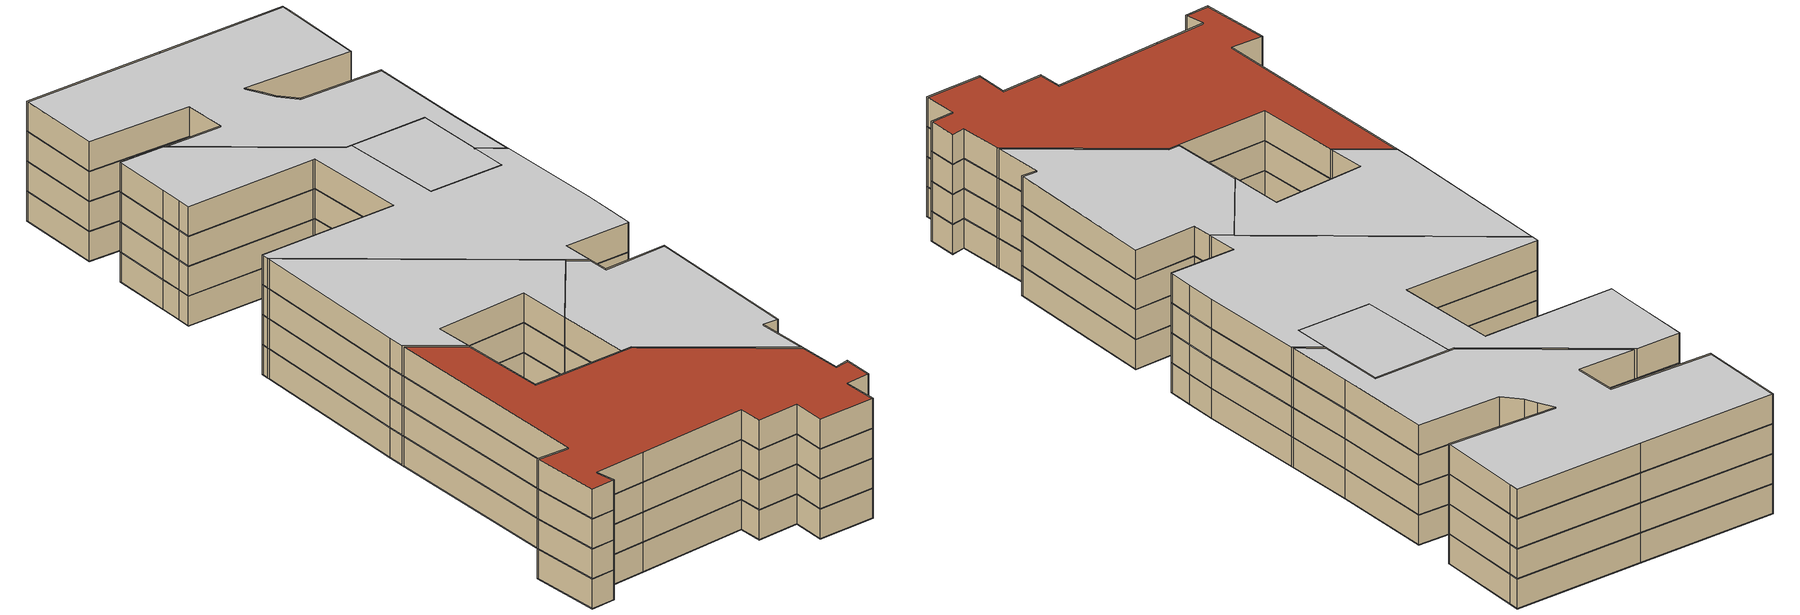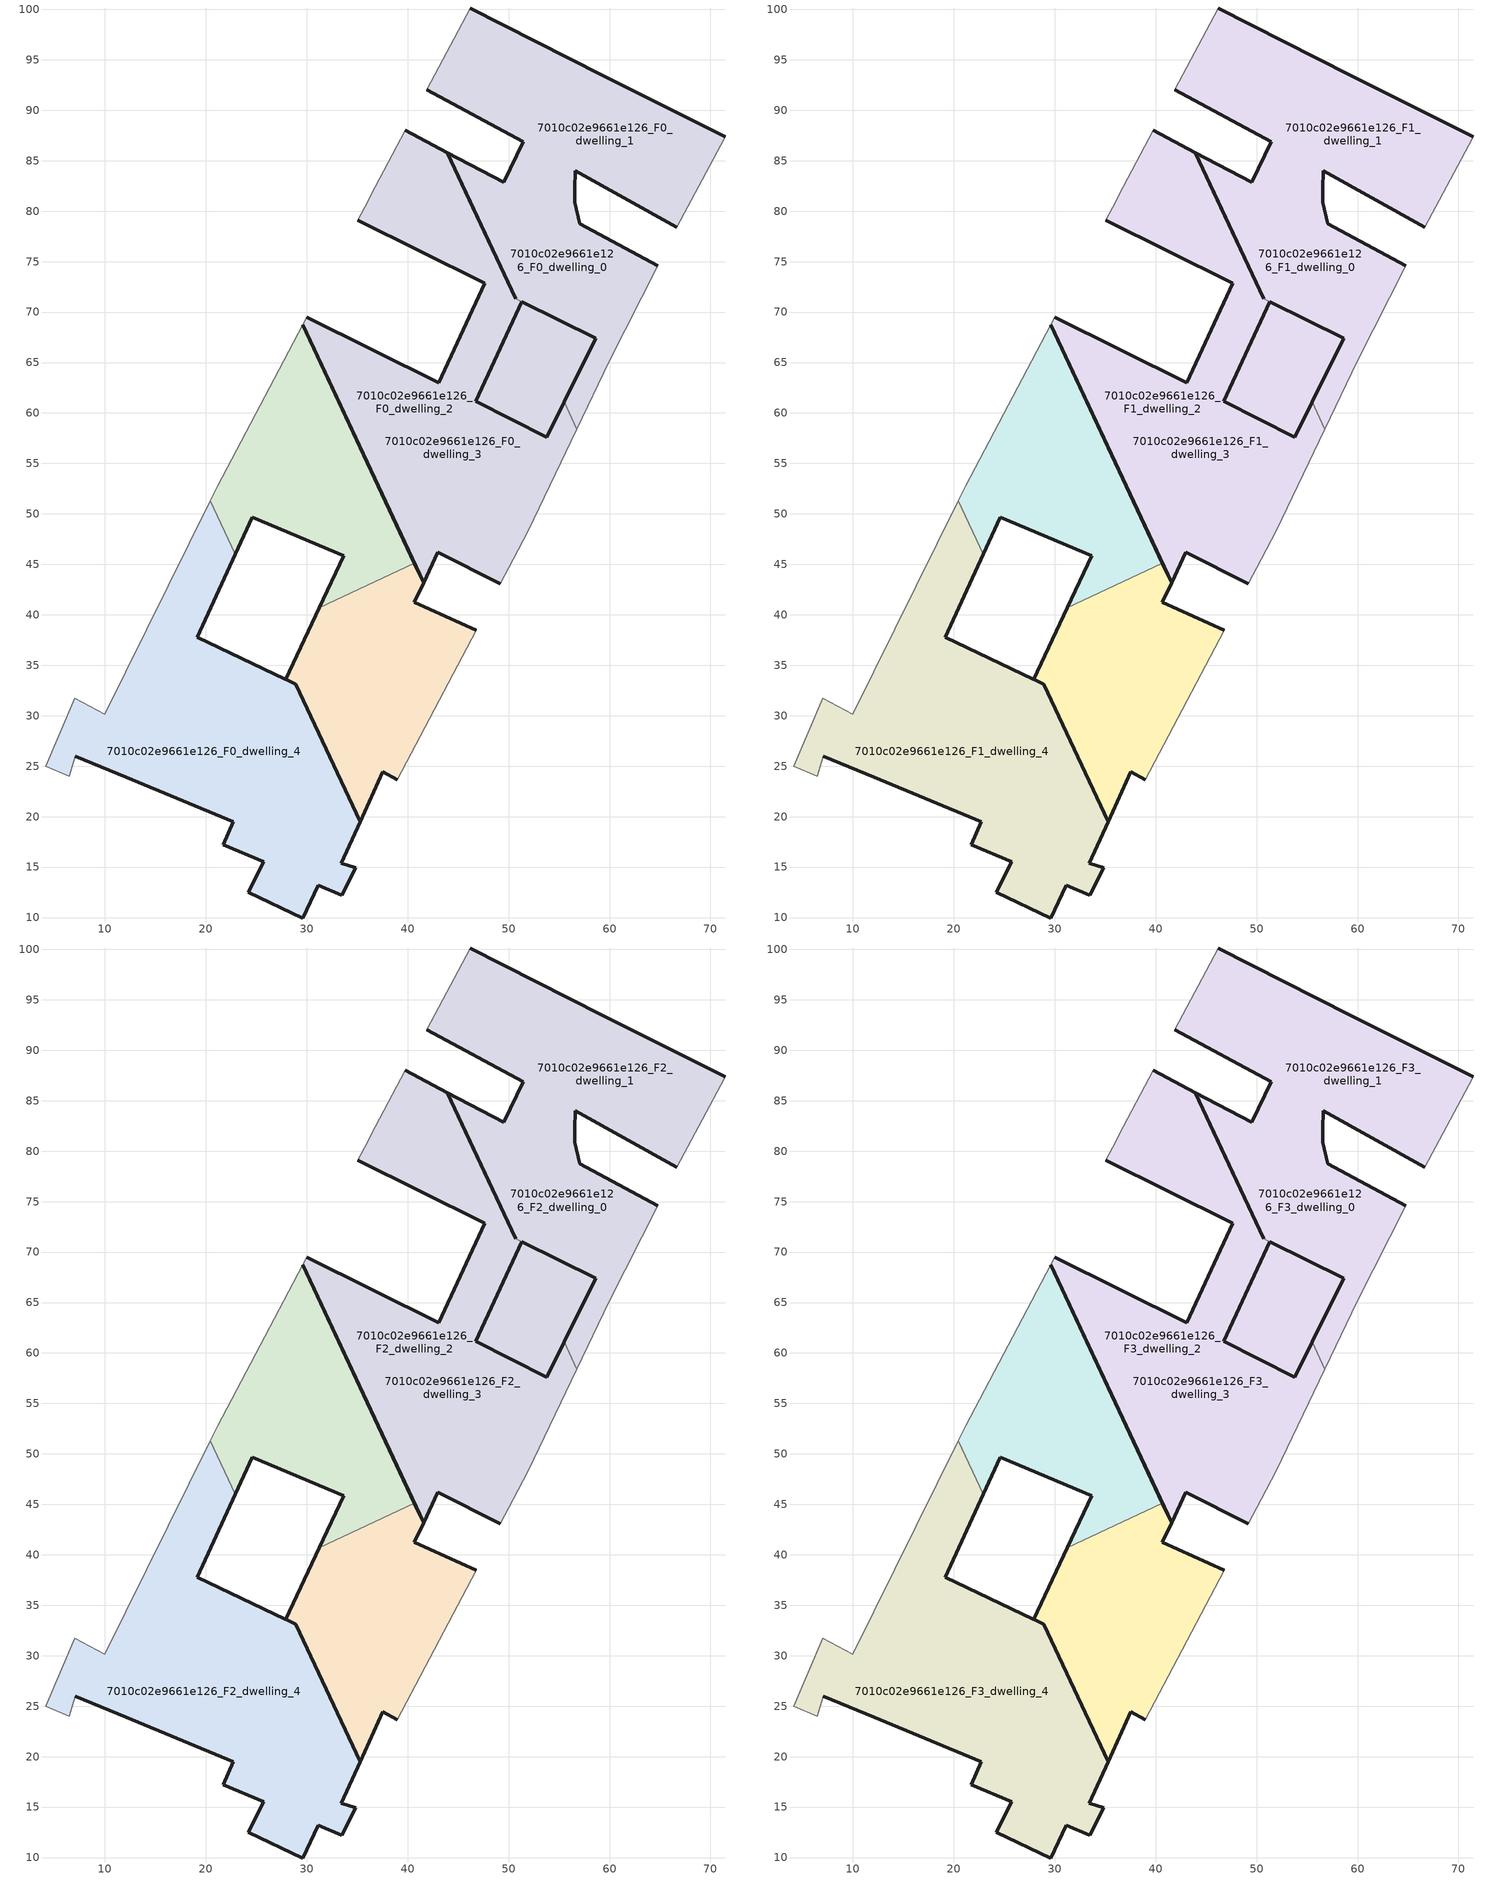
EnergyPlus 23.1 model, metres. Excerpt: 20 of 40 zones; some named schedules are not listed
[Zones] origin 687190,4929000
7010c02e9661e126_F0_dwelling_0
 floor ground (EU_floor_Construction): 50.47,45.51 51.94,48.32 56.77,58.4 55.5,61.11 53.76,57.6 46.74,61.15 51.28,71.04 50.72,71.33 46.47,80.39 43.93,85.81 39.75,87.99 36.8,82.4 35.75,80.4 35.06,79.11 47.44,72.95 47.65,72.85 43.08,62.97 29.97,69.49 29.59,68.76 41.57,43.18 42.96,46.18 49.19,43.08 z0; 50.72,71.33 43.93,85.81 46.47,80.39 z0; 59.98,65.12 64.76,74.59 57.03,78.73 56.53,80.9 56.55,82.2 56.59,83.99 66.68,78.41 71.01,86.51 71.47,87.38 59.29,93.49 46.17,100.13 41.9,92.05 51.45,86.86 49.53,82.88 43.93,85.81 50.72,71.33 51.28,71.04 51.29,71.04 58.61,67.4 55.5,61.11 56.77,58.4 z0; 55.5,61.11 58.61,67.4 51.29,71.04 51.28,71.04 46.74,61.15 53.76,57.6 z0
 wall outside (EU_wall_Construction): 46.18,100.13 59.3,93.49 71.47,87.38 / 66.68,78.41 56.59,83.99 56.56,82.2 56.54,80.9 57.04,78.73 64.76,74.59 / 55.5,61.11 58.61,67.4 51.29,71.04 / 50.72,71.33 46.47,80.39 43.93,85.81 49.54,82.88 51.45,86.86 41.91,92.05 z0:3
 wall adiabatic (EU_wall_Construction): 41.91,92.05 46.18,100.13 / 71.47,87.38 71.01,86.51 66.68,78.41 / 64.76,74.59 59.98,65.12 56.77,58.4 z0:3
 wall to 7010c02e9661e126_F0_dwelling_1 (EU_wall_Construction): 56.77,58.4 55.5,61.11 / 51.28,71.04 50.72,71.33 z0:3
7010c02e9661e126_F0_dwelling_1
 floor ground (EU_floor_Construction): 50.47,45.51 51.94,48.32 56.77,58.4 55.5,61.11 53.76,57.6 46.74,61.15 51.28,71.04 50.72,71.33 46.47,80.39 43.93,85.81 39.75,87.99 36.8,82.4 35.75,80.4 35.06,79.11 47.44,72.95 47.65,72.85 43.08,62.97 29.97,69.49 29.59,68.76 40.67,45.11 41.57,43.18 42.96,46.18 49.19,43.08 z0; 50.72,71.33 43.93,85.81 46.47,80.39 z0; 59.98,65.12 64.76,74.59 57.03,78.73 56.53,80.9 56.55,82.2 56.59,83.99 66.68,78.41 71.01,86.51 71.47,87.38 59.29,93.49 46.17,100.13 41.9,92.05 51.45,86.86 49.53,82.88 43.93,85.81 50.72,71.33 51.28,71.04 51.29,71.04 58.61,67.4 55.5,61.11 56.77,58.4 z0; 55.5,61.11 58.61,67.4 51.29,71.04 51.28,71.04 46.74,61.15 53.76,57.6 z0; 40.67,45.11 29.59,68.76 21.15,52.8 20.41,51.3 22.9,45.99 24.58,49.68 33.65,45.84 31.22,40.68 z0; 38.96,23.66 46.78,38.48 40.67,41.22 41.57,43.18 40.67,45.11 31.22,40.68 27.9,33.61 28.92,33.13 35.31,19.5 37.54,24.42 z0
 wall outside (EU_wall_Construction): 39.76,87.99 43.93,85.81 50.72,71.33 / 51.29,71.04 46.74,61.15 53.77,57.6 55.5,61.11 / 49.19,43.08 42.96,46.18 41.57,43.18 29.59,68.76 / 29.97,69.49 43.08,62.97 47.65,72.85 47.44,72.95 35.06,79.11 z0:3
 wall adiabatic (EU_wall_Construction): 56.77,58.4 51.94,48.32 50.47,45.51 49.19,43.08 / 29.59,68.76 29.97,69.49 / 35.06,79.11 35.76,80.4 36.81,82.4 39.76,87.99 z0:3
7010c02e9661e126_F0_dwelling_2
 floor ground (EU_floor_Construction): 50.47,45.51 51.94,48.32 56.77,58.4 55.5,61.11 53.76,57.6 46.74,61.15 51.28,71.04 50.72,71.33 43.93,85.81 39.75,87.99 36.8,82.4 35.75,80.4 35.06,79.11 47.44,72.95 47.65,72.85 43.08,62.97 29.97,69.49 29.59,68.76 40.67,45.11 41.57,43.18 42.96,46.18 49.19,43.08 z0; 38.96,23.66 46.78,38.48 40.67,41.22 41.57,43.18 40.67,45.11 31.22,40.68 27.9,33.61 28.92,33.13 35.31,19.5 37.54,24.42 z0
 wall outside (EU_wall_Construction): 40.67,45.11 41.57,43.18 40.67,41.22 46.78,38.48 / 38.96,23.66 37.55,24.42 35.31,19.5 28.92,33.13 27.9,33.61 31.22,40.68 z0:3
 wall adiabatic (EU_wall_Construction): 46.78,38.48 38.96,23.66 z0:3
 wall to 7010c02e9661e126_F0_dwelling_3 (EU_wall_Construction): 31.22,40.68 40.67,45.11 z0:3
7010c02e9661e126_F0_dwelling_3
 floor ground (EU_floor_Construction): 50.47,45.51 51.94,48.32 56.77,58.4 55.5,61.11 53.76,57.6 46.74,61.15 51.28,71.04 50.72,71.33 43.93,85.81 39.75,87.99 36.8,82.4 35.75,80.4 35.06,79.11 47.44,72.95 47.65,72.85 43.08,62.97 29.97,69.49 29.59,68.76 40.67,45.11 41.57,43.18 42.96,46.18 49.19,43.08 z0; 40.67,45.11 29.59,68.76 21.15,52.8 20.41,51.3 22.9,45.99 24.58,49.68 33.65,45.84 31.22,40.68 z0
 wall outside (EU_wall_Construction): 29.59,68.76 40.67,45.11 / 31.22,40.68 33.66,45.84 24.58,49.68 22.9,45.99 z0:3
 wall adiabatic (EU_wall_Construction): 20.41,51.3 21.16,52.8 29.59,68.76 z0:3
 wall to 7010c02e9661e126_F0_dwelling_4 (EU_wall_Construction): 22.9,45.99 20.41,51.3 z0:3
7010c02e9661e126_F0_dwelling_4
 floor ground (EU_floor_Construction): 33.46,12.21 34.84,14.96 33.43,15.38 35.31,19.5 28.93,33.12 28.92,33.13 27.9,33.61 27.89,33.62 19.15,37.76 22.9,45.99 20.41,51.3 9.98,30.17 6.99,31.75 4.12,25.01 6.45,24 7.07,26 12.09,23.89 22.72,19.47 21.73,17.24 25.76,15.51 24.18,12.5 29.62,9.96 31.14,13.21 z0
 wall outside (EU_wall_Construction): 22.9,45.99 19.15,37.76 27.89,33.62 27.9,33.61 28.92,33.13 28.93,33.12 35.31,19.5 33.43,15.38 34.84,14.96 33.46,12.21 31.14,13.21 29.62,9.96 24.18,12.5 25.76,15.51 21.73,17.24 22.72,19.47 12.09,23.89 7.07,26 z0:3
 wall adiabatic (EU_wall_Construction): 7.07,26 6.45,24 4.12,25.01 6.99,31.75 9.98,30.17 20.41,51.3 z0:3
7010c02e9661e126_F1_dwelling_0
 floor outside (EU_floor_Construction): 59.98,65.12 64.76,74.59 57.03,78.73 56.53,80.9 56.55,82.2 56.59,83.99 66.68,78.41 71.01,86.51 71.47,87.38 59.29,93.49 46.17,100.13 41.9,92.05 51.45,86.86 49.53,82.88 43.93,85.81 50.72,71.33 51.28,71.04 51.29,71.04 58.61,67.4 55.5,61.11 56.77,58.4 z3; 50.72,71.33 43.93,85.81 46.47,80.39 z3; 55.5,61.11 58.61,67.4 51.29,71.04 51.28,71.04 46.74,61.15 53.76,57.6 z3
 floor to 7010c02e9661e126_F0_dwelling_0 (EU_floor_Construction): 50.47,45.51 51.94,48.32 56.77,58.4 55.5,61.11 53.76,57.6 46.74,61.15 51.28,71.04 50.72,71.33 46.47,80.39 43.93,85.81 39.75,87.99 36.8,82.4 35.75,80.4 35.06,79.11 47.44,72.95 47.65,72.85 43.08,62.97 29.97,69.49 29.59,68.76 41.57,43.18 42.96,46.18 49.19,43.08 z3
 wall outside (EU_wall_Construction): 46.18,100.13 59.3,93.49 71.47,87.38 / 66.68,78.41 56.59,83.99 56.56,82.2 56.54,80.9 57.04,78.73 64.76,74.59 / 55.5,61.11 58.61,67.4 51.29,71.04 / 50.72,71.33 46.47,80.39 43.93,85.81 49.54,82.88 51.45,86.86 41.91,92.05 z3:6
 wall adiabatic (EU_wall_Construction): 41.91,92.05 46.18,100.13 / 71.47,87.38 71.01,86.51 66.68,78.41 / 64.76,74.59 59.98,65.12 56.77,58.4 z3:6
 wall to 7010c02e9661e126_F1_dwelling_1 (EU_wall_Construction): 56.77,58.4 55.5,61.11 / 51.28,71.04 50.72,71.33 z3:6
7010c02e9661e126_F1_dwelling_1
 floor outside (EU_floor_Construction): 40.67,45.11 29.59,68.76 21.15,52.8 20.41,51.3 22.9,45.99 24.58,49.68 33.65,45.84 31.22,40.68 z3; 38.96,23.66 46.78,38.48 40.67,41.22 41.57,43.18 40.67,45.11 31.22,40.68 27.9,33.61 28.92,33.13 35.31,19.5 37.54,24.42 z3
 floor to 7010c02e9661e126_F0_dwelling_1 (EU_floor_Construction): 50.47,45.51 51.94,48.32 56.77,58.4 55.5,61.11 53.76,57.6 46.74,61.15 51.28,71.04 50.72,71.33 46.47,80.39 43.93,85.81 39.75,87.99 36.8,82.4 35.75,80.4 35.06,79.11 47.44,72.95 47.65,72.85 43.08,62.97 29.97,69.49 29.59,68.76 40.67,45.11 41.57,43.18 42.96,46.18 49.19,43.08 z3; 50.72,71.33 43.93,85.81 46.47,80.39 z3; 59.98,65.12 64.76,74.59 57.03,78.73 56.53,80.9 56.55,82.2 56.59,83.99 66.68,78.41 71.01,86.51 71.47,87.38 59.29,93.49 46.17,100.13 41.9,92.05 51.45,86.86 49.53,82.88 43.93,85.81 50.72,71.33 51.28,71.04 51.29,71.04 58.61,67.4 55.5,61.11 56.77,58.4 z3; 55.5,61.11 58.61,67.4 51.29,71.04 51.28,71.04 46.74,61.15 53.76,57.6 z3
 wall outside (EU_wall_Construction): 39.76,87.99 43.93,85.81 50.72,71.33 / 51.29,71.04 46.74,61.15 53.77,57.6 55.5,61.11 / 49.19,43.08 42.96,46.18 41.57,43.18 29.59,68.76 / 29.97,69.49 43.08,62.97 47.65,72.85 47.44,72.95 35.06,79.11 z3:6
 wall adiabatic (EU_wall_Construction): 56.77,58.4 51.94,48.32 50.47,45.51 49.19,43.08 / 29.59,68.76 29.97,69.49 / 35.06,79.11 35.76,80.4 36.81,82.4 39.76,87.99 z3:6
7010c02e9661e126_F1_dwelling_2
 floor outside (EU_floor_Construction): 43.93,85.81 50.72,71.33 51.28,71.04 46.74,61.15 53.76,57.6 55.5,61.11 56.77,58.4 51.94,48.32 50.47,45.51 49.19,43.08 42.96,46.18 41.57,43.18 40.67,45.11 29.59,68.76 29.97,69.49 43.08,62.97 47.65,72.85 47.44,72.95 35.06,79.11 35.75,80.4 36.8,82.4 39.75,87.99 z3
 floor to 7010c02e9661e126_F0_dwelling_2 (EU_floor_Construction): 41.57,43.18 40.67,41.22 46.78,38.48 38.96,23.66 37.54,24.42 35.31,19.5 28.92,33.13 27.9,33.61 31.22,40.68 40.67,45.11 z3
 wall outside (EU_wall_Construction): 40.67,45.11 41.57,43.18 40.67,41.22 46.78,38.48 / 38.96,23.66 37.55,24.42 35.31,19.5 28.92,33.13 27.9,33.61 31.22,40.68 z3:6
 wall adiabatic (EU_wall_Construction): 46.78,38.48 38.96,23.66 z3:6
 wall to 7010c02e9661e126_F1_dwelling_3 (EU_wall_Construction): 31.22,40.68 40.67,45.11 z3:6
7010c02e9661e126_F1_dwelling_3
 floor to 7010c02e9661e126_F0_dwelling_3 (EU_floor_Construction): 50.47,45.51 51.94,48.32 56.77,58.4 55.5,61.11 53.76,57.6 46.74,61.15 51.28,71.04 50.72,71.33 43.93,85.81 39.75,87.99 36.8,82.4 35.75,80.4 35.06,79.11 47.44,72.95 47.65,72.85 43.08,62.97 29.97,69.49 29.59,68.76 40.67,45.11 41.57,43.18 42.96,46.18 49.19,43.08 z3; 40.67,45.11 29.59,68.76 21.15,52.8 20.41,51.3 22.9,45.99 24.58,49.68 33.65,45.84 31.22,40.68 z3
 wall outside (EU_wall_Construction): 29.59,68.76 40.67,45.11 / 31.22,40.68 33.66,45.84 24.58,49.68 22.9,45.99 z3:6
 wall adiabatic (EU_wall_Construction): 20.41,51.3 21.16,52.8 29.59,68.76 z3:6
 wall to 7010c02e9661e126_F1_dwelling_4 (EU_wall_Construction): 22.9,45.99 20.41,51.3 z3:6
7010c02e9661e126_F1_dwelling_4
 floor to 7010c02e9661e126_F0_dwelling_4 (EU_floor_Construction): 33.46,12.21 34.84,14.96 33.42,15.38 35.31,19.5 28.92,33.12 28.92,33.13 27.9,33.61 27.89,33.62 19.15,37.76 22.9,45.99 20.41,51.3 9.98,30.17 6.99,31.75 4.12,25.01 6.45,24 7.07,26 12.09,23.89 22.72,19.47 21.73,17.24 25.75,15.51 24.17,12.5 29.62,9.96 31.13,13.21 z3
 wall outside (EU_wall_Construction): 22.9,45.99 19.15,37.76 27.89,33.62 27.9,33.61 28.92,33.13 28.93,33.12 35.31,19.5 33.43,15.38 34.84,14.96 33.46,12.21 31.14,13.21 29.62,9.96 24.18,12.5 25.76,15.51 21.73,17.24 22.72,19.47 12.09,23.89 7.07,26 z3:6
 wall adiabatic (EU_wall_Construction): 7.07,26 6.45,24 4.12,25.01 6.99,31.75 9.98,30.17 20.41,51.3 z3:6
7010c02e9661e126_F2_dwelling_0
 floor outside (EU_floor_Construction): 59.98,65.12 64.76,74.59 57.03,78.73 56.53,80.9 56.55,82.2 56.59,83.99 66.68,78.41 71.01,86.51 71.47,87.38 59.29,93.49 46.17,100.13 41.9,92.05 51.45,86.86 49.53,82.88 43.93,85.81 50.72,71.33 51.28,71.04 51.29,71.04 58.61,67.4 55.5,61.11 56.77,58.4 z6; 50.72,71.33 43.93,85.81 46.47,80.39 z6; 55.5,61.11 58.61,67.4 51.29,71.04 51.28,71.04 46.74,61.15 53.76,57.6 z6
 floor to 7010c02e9661e126_F1_dwelling_0 (EU_floor_Construction): 50.47,45.51 51.94,48.32 56.77,58.4 55.5,61.11 53.76,57.6 46.74,61.15 51.28,71.04 50.72,71.33 46.47,80.39 43.93,85.81 39.75,87.99 36.8,82.4 35.75,80.4 35.06,79.11 47.44,72.95 47.65,72.85 43.08,62.97 29.97,69.49 29.59,68.76 41.57,43.18 42.96,46.18 49.19,43.08 z6
 wall outside (EU_wall_Construction): 46.18,100.13 59.3,93.49 71.47,87.38 / 66.68,78.41 56.59,83.99 56.56,82.2 56.54,80.9 57.04,78.73 64.76,74.59 / 55.5,61.11 58.61,67.4 51.29,71.04 / 50.72,71.33 46.47,80.39 43.93,85.81 49.54,82.88 51.45,86.86 41.91,92.05 z6:9
 wall adiabatic (EU_wall_Construction): 41.91,92.05 46.18,100.13 / 71.47,87.38 71.01,86.51 66.68,78.41 / 64.76,74.59 59.98,65.12 56.77,58.4 z6:9
 wall to 7010c02e9661e126_F2_dwelling_1 (EU_wall_Construction): 56.77,58.4 55.5,61.11 / 51.28,71.04 50.72,71.33 z6:9
7010c02e9661e126_F2_dwelling_1
 floor outside (EU_floor_Construction): 40.67,45.11 29.59,68.76 21.15,52.8 20.41,51.3 22.9,45.99 24.58,49.68 33.65,45.84 31.22,40.68 z6; 38.96,23.66 46.78,38.48 40.67,41.22 41.57,43.18 40.67,45.11 31.22,40.68 27.9,33.61 28.92,33.13 35.31,19.5 37.54,24.42 z6
 floor to 7010c02e9661e126_F1_dwelling_1 (EU_floor_Construction): 50.47,45.51 51.94,48.32 56.77,58.4 55.5,61.11 53.76,57.6 46.74,61.15 51.28,71.04 50.72,71.33 46.47,80.39 43.93,85.81 39.75,87.99 36.8,82.4 35.75,80.4 35.06,79.11 47.44,72.95 47.65,72.85 43.08,62.97 29.97,69.49 29.59,68.76 40.67,45.11 41.57,43.18 42.96,46.18 49.19,43.08 z6; 50.72,71.33 43.93,85.81 46.47,80.39 z6; 59.98,65.12 64.76,74.59 57.03,78.73 56.53,80.9 56.55,82.2 56.59,83.99 66.68,78.41 71.01,86.51 71.47,87.38 59.29,93.49 46.17,100.13 41.9,92.05 51.45,86.86 49.53,82.88 43.93,85.81 50.72,71.33 51.28,71.04 51.29,71.04 58.61,67.4 55.5,61.11 56.77,58.4 z6; 55.5,61.11 58.61,67.4 51.29,71.04 51.28,71.04 46.74,61.15 53.76,57.6 z6
 wall outside (EU_wall_Construction): 39.76,87.99 43.93,85.81 50.72,71.33 / 51.29,71.04 46.74,61.15 53.77,57.6 55.5,61.11 / 49.19,43.08 42.96,46.18 41.57,43.18 29.59,68.76 / 29.97,69.49 43.08,62.97 47.65,72.85 47.44,72.95 35.06,79.11 z6:9
 wall adiabatic (EU_wall_Construction): 56.77,58.4 51.94,48.32 50.47,45.51 49.19,43.08 / 29.59,68.76 29.97,69.49 / 35.06,79.11 35.76,80.4 36.81,82.4 39.76,87.99 z6:9
7010c02e9661e126_F2_dwelling_2
 floor outside (EU_floor_Construction): 43.93,85.81 50.72,71.33 51.28,71.04 46.74,61.15 53.76,57.6 55.5,61.11 56.77,58.4 51.94,48.32 50.47,45.51 49.19,43.08 42.96,46.18 41.57,43.18 40.67,45.11 29.59,68.76 29.97,69.49 43.08,62.97 47.65,72.85 47.44,72.95 35.06,79.11 35.75,80.4 36.8,82.4 39.75,87.99 z6
 floor to 7010c02e9661e126_F1_dwelling_2 (EU_floor_Construction): 41.57,43.18 40.67,41.22 46.78,38.48 38.96,23.66 37.54,24.42 35.31,19.5 28.92,33.13 27.9,33.61 31.22,40.68 40.67,45.11 z6
 wall outside (EU_wall_Construction): 40.67,45.11 41.57,43.18 40.67,41.22 46.78,38.48 / 38.96,23.66 37.55,24.42 35.31,19.5 28.92,33.13 27.9,33.61 31.22,40.68 z6:9
 wall adiabatic (EU_wall_Construction): 46.78,38.48 38.96,23.66 z6:9
 wall to 7010c02e9661e126_F2_dwelling_3 (EU_wall_Construction): 31.22,40.68 40.67,45.11 z6:9
7010c02e9661e126_F2_dwelling_3
 floor to 7010c02e9661e126_F1_dwelling_3 (EU_floor_Construction): 50.47,45.51 51.94,48.32 56.77,58.4 55.5,61.11 53.76,57.6 46.74,61.15 51.28,71.04 50.72,71.33 43.93,85.81 39.75,87.99 36.8,82.4 35.75,80.4 35.06,79.11 47.44,72.95 47.65,72.85 43.08,62.97 29.97,69.49 29.59,68.76 40.67,45.11 41.57,43.18 42.96,46.18 49.19,43.08 z6; 40.67,45.11 29.59,68.76 21.15,52.8 20.41,51.3 22.9,45.99 24.58,49.68 33.65,45.84 31.22,40.68 z6
 wall outside (EU_wall_Construction): 29.59,68.76 40.67,45.11 / 31.22,40.68 33.66,45.84 24.58,49.68 22.9,45.99 z6:9
 wall adiabatic (EU_wall_Construction): 20.41,51.3 21.16,52.8 29.59,68.76 z6:9
 wall to 7010c02e9661e126_F2_dwelling_4 (EU_wall_Construction): 22.9,45.99 20.41,51.3 z6:9
7010c02e9661e126_F2_dwelling_4
 floor to 7010c02e9661e126_F1_dwelling_4 (EU_floor_Construction): 33.46,12.21 34.84,14.96 33.42,15.38 35.31,19.5 28.92,33.12 28.92,33.13 27.9,33.61 27.89,33.62 19.15,37.76 22.9,45.99 20.41,51.3 9.98,30.17 6.99,31.75 4.12,25.01 6.45,24 7.07,26 12.09,23.89 22.72,19.47 21.73,17.24 25.75,15.51 24.17,12.5 29.62,9.96 31.13,13.21 z6
 wall outside (EU_wall_Construction): 22.9,45.99 19.15,37.76 27.89,33.62 27.9,33.61 28.92,33.13 28.93,33.12 35.31,19.5 33.43,15.38 34.84,14.96 33.46,12.21 31.14,13.21 29.62,9.96 24.18,12.5 25.76,15.51 21.73,17.24 22.72,19.47 12.09,23.89 7.07,26 z6:9
 wall adiabatic (EU_wall_Construction): 7.07,26 6.45,24 4.12,25.01 6.99,31.75 9.98,30.17 20.41,51.3 z6:9
7010c02e9661e126_F3_dwelling_0
 floor outside (EU_floor_Construction): 59.98,65.12 64.76,74.59 57.03,78.73 56.53,80.9 56.55,82.2 56.59,83.99 66.68,78.41 71.01,86.51 71.47,87.38 59.29,93.49 46.17,100.13 41.9,92.05 51.45,86.86 49.53,82.88 43.93,85.81 50.72,71.33 51.28,71.04 51.29,71.04 58.61,67.4 55.5,61.11 56.77,58.4 z9; 50.72,71.33 43.93,85.81 46.47,80.39 z9; 55.5,61.11 58.61,67.4 51.29,71.04 51.28,71.04 46.74,61.15 53.76,57.6 z9
 floor to 7010c02e9661e126_F2_dwelling_0 (EU_floor_Construction): 50.47,45.51 51.94,48.32 56.77,58.4 55.5,61.11 53.76,57.6 46.74,61.15 51.28,71.04 50.72,71.33 46.47,80.39 43.93,85.81 39.75,87.99 36.8,82.4 35.75,80.4 35.06,79.11 47.44,72.95 47.65,72.85 43.08,62.97 29.97,69.49 29.59,68.76 41.57,43.18 42.96,46.18 49.19,43.08 z9
 wall outside (EU_wall_Construction): 46.18,100.13 59.3,93.49 71.47,87.38 / 66.68,78.41 56.59,83.99 56.56,82.2 56.54,80.9 57.04,78.73 64.76,74.59 / 55.5,61.11 58.61,67.4 51.29,71.04 / 50.72,71.33 46.47,80.39 43.93,85.81 49.54,82.88 51.45,86.86 41.91,92.05 z9:12
 wall adiabatic (EU_wall_Construction): 41.91,92.05 46.18,100.13 / 71.47,87.38 71.01,86.51 66.68,78.41 / 64.76,74.59 59.98,65.12 56.77,58.4 z9:12
 wall to 7010c02e9661e126_F3_dwelling_1 (EU_wall_Construction): 56.77,58.4 55.5,61.11 / 51.28,71.04 50.72,71.33 z9:12
 ceiling to 7010c02e9661e126_F4_dwelling_1 (EU_floor_Construction): 71.47,87.38 71.01,86.51 66.68,78.41 56.59,83.99 56.55,82.2 56.53,80.9 57.03,78.73 64.76,74.59 59.98,65.12 56.77,58.4 55.5,61.11 58.61,67.4 51.29,71.04 51.28,71.04 50.72,71.33 43.93,85.81 49.53,82.88 51.45,86.86 41.9,92.05 46.17,100.13 59.29,93.49 z12; 58.61,67.4 55.5,61.11 53.76,57.6 46.74,61.15 51.28,71.04 51.29,71.04 z12; 43.93,85.81 50.72,71.33 46.47,80.39 z12
 ceiling to 7010c02e9661e126_F4_dwelling_0 (EU_floor_Construction): 46.47,80.39 50.72,71.33 51.28,71.04 46.74,61.15 53.76,57.6 55.5,61.11 56.77,58.4 51.94,48.32 50.47,45.51 49.19,43.08 42.96,46.18 41.57,43.18 29.59,68.76 29.97,69.49 43.08,62.97 47.65,72.85 47.44,72.95 35.06,79.11 35.75,80.4 36.8,82.4 39.75,87.99 43.93,85.81 z12
7010c02e9661e126_F3_dwelling_1
 floor outside (EU_floor_Construction): 40.67,45.11 29.59,68.76 21.15,52.8 20.41,51.3 22.9,45.99 24.58,49.68 33.65,45.84 31.22,40.68 z9; 38.96,23.66 46.78,38.48 40.67,41.22 41.57,43.18 40.67,45.11 31.22,40.68 27.9,33.61 28.92,33.13 35.31,19.5 37.54,24.42 z9
 floor to 7010c02e9661e126_F2_dwelling_1 (EU_floor_Construction): 50.47,45.51 51.94,48.32 56.77,58.4 55.5,61.11 53.76,57.6 46.74,61.15 51.28,71.04 50.72,71.33 46.47,80.39 43.93,85.81 39.75,87.99 36.8,82.4 35.75,80.4 35.06,79.11 47.44,72.95 47.65,72.85 43.08,62.97 29.97,69.49 29.59,68.76 40.67,45.11 41.57,43.18 42.96,46.18 49.19,43.08 z9; 50.72,71.33 43.93,85.81 46.47,80.39 z9; 59.98,65.12 64.76,74.59 57.03,78.73 56.53,80.9 56.55,82.2 56.59,83.99 66.68,78.41 71.01,86.51 71.47,87.38 59.29,93.49 46.17,100.13 41.9,92.05 51.45,86.86 49.53,82.88 43.93,85.81 50.72,71.33 51.28,71.04 51.29,71.04 58.61,67.4 55.5,61.11 56.77,58.4 z9; 55.5,61.11 58.61,67.4 51.29,71.04 51.28,71.04 46.74,61.15 53.76,57.6 z9
 wall outside (EU_wall_Construction): 39.76,87.99 43.93,85.81 50.72,71.33 / 51.29,71.04 46.74,61.15 53.77,57.6 55.5,61.11 / 49.19,43.08 42.96,46.18 41.57,43.18 29.59,68.76 / 29.97,69.49 43.08,62.97 47.65,72.85 47.44,72.95 35.06,79.11 z9:12
 wall adiabatic (EU_wall_Construction): 56.77,58.4 51.94,48.32 50.47,45.51 49.19,43.08 / 29.59,68.76 29.97,69.49 / 35.06,79.11 35.76,80.4 36.81,82.4 39.76,87.99 z9:12
 ceiling to 7010c02e9661e126_F4_dwelling_1 (EU_floor_Construction): 43.93,85.81 50.72,71.33 46.47,80.39 z12; 71.47,87.38 71.01,86.51 66.68,78.41 56.59,83.99 56.55,82.2 56.53,80.9 57.03,78.73 64.76,74.59 59.98,65.12 56.77,58.4 55.5,61.11 58.61,67.4 51.29,71.04 51.28,71.04 50.72,71.33 43.93,85.81 49.53,82.88 51.45,86.86 41.9,92.05 46.17,100.13 59.29,93.49 z12; 46.47,80.39 50.72,71.33 51.28,71.04 46.74,61.15 53.76,57.6 55.5,61.11 56.77,58.4 51.94,48.32 50.47,45.51 49.19,43.08 42.96,46.18 41.57,43.18 40.67,45.11 29.59,68.76 29.97,69.49 43.08,62.97 47.65,72.85 47.44,72.95 35.06,79.11 35.75,80.4 36.8,82.4 39.75,87.99 43.93,85.81 z12; 58.61,67.4 55.5,61.11 53.76,57.6 46.74,61.15 51.28,71.04 51.29,71.04 z12
 ceiling to 7010c02e9661e126_F4_dwelling_2 (EU_floor_Construction): 41.57,43.18 40.67,41.22 46.78,38.48 38.96,23.66 37.54,24.42 35.31,19.5 28.92,33.13 27.9,33.61 31.22,40.68 40.67,45.11 z12
 ceiling to 7010c02e9661e126_F4_dwelling_3 (EU_floor_Construction): 29.59,68.76 40.67,45.11 31.22,40.68 33.65,45.84 24.58,49.68 22.9,45.99 20.41,51.3 21.15,52.8 z12
7010c02e9661e126_F3_dwelling_2
 floor outside (EU_floor_Construction): 43.93,85.81 50.72,71.33 51.28,71.04 46.74,61.15 53.76,57.6 55.5,61.11 56.77,58.4 51.94,48.32 50.47,45.51 49.19,43.08 42.96,46.18 41.57,43.18 40.67,45.11 29.59,68.76 29.97,69.49 43.08,62.97 47.65,72.85 47.44,72.95 35.06,79.11 35.75,80.4 36.8,82.4 39.75,87.99 z9
 floor to 7010c02e9661e126_F2_dwelling_2 (EU_floor_Construction): 41.57,43.18 40.67,41.22 46.78,38.48 38.96,23.66 37.54,24.42 35.31,19.5 28.92,33.13 27.9,33.61 31.22,40.68 40.67,45.11 z9
 wall outside (EU_wall_Construction): 40.67,45.11 41.57,43.18 40.67,41.22 46.78,38.48 / 38.96,23.66 37.55,24.42 35.31,19.5 28.92,33.13 27.9,33.61 31.22,40.68 z9:12
 wall adiabatic (EU_wall_Construction): 46.78,38.48 38.96,23.66 z9:12
 wall to 7010c02e9661e126_F3_dwelling_3 (EU_wall_Construction): 31.22,40.68 40.67,45.11 z9:12
 ceiling to 7010c02e9661e126_F4_dwelling_2 (EU_floor_Construction): 41.57,43.18 40.67,41.22 46.78,38.48 38.96,23.66 37.54,24.42 35.31,19.5 28.92,33.13 27.9,33.61 31.22,40.68 40.67,45.11 z12
 ceiling to 7010c02e9661e126_F4_dwelling_3 (EU_floor_Construction): 43.93,85.81 50.72,71.33 51.28,71.04 46.74,61.15 53.76,57.6 55.5,61.11 56.77,58.4 51.94,48.32 50.47,45.51 49.19,43.08 42.96,46.18 41.57,43.18 40.67,45.11 29.59,68.76 29.97,69.49 43.08,62.97 47.65,72.85 47.44,72.95 35.06,79.11 35.75,80.4 36.8,82.4 39.75,87.99 z12
7010c02e9661e126_F3_dwelling_3
 floor to 7010c02e9661e126_F2_dwelling_3 (EU_floor_Construction): 50.47,45.51 51.94,48.32 56.77,58.4 55.5,61.11 53.76,57.6 46.74,61.15 51.28,71.04 50.72,71.33 43.93,85.81 39.75,87.99 36.8,82.4 35.75,80.4 35.06,79.11 47.44,72.95 47.65,72.85 43.08,62.97 29.97,69.49 29.59,68.76 40.67,45.11 41.57,43.18 42.96,46.18 49.19,43.08 z9; 40.67,45.11 29.59,68.76 21.15,52.8 20.41,51.3 22.9,45.99 24.58,49.68 33.65,45.84 31.22,40.68 z9
 wall outside (EU_wall_Construction): 29.59,68.76 40.67,45.11 / 31.22,40.68 33.66,45.84 24.58,49.68 22.9,45.99 z9:12
 wall adiabatic (EU_wall_Construction): 20.41,51.3 21.16,52.8 29.59,68.76 z9:12
 wall to 7010c02e9661e126_F3_dwelling_4 (EU_wall_Construction): 22.9,45.99 20.41,51.3 z9:12
 ceiling to 7010c02e9661e126_F4_dwelling_3 (EU_floor_Construction): 40.67,45.11 29.59,68.76 21.15,52.8 20.41,51.3 22.9,45.99 24.58,49.68 33.65,45.84 31.22,40.68 z12; 50.47,45.51 51.94,48.32 56.77,58.4 55.5,61.11 53.76,57.6 46.74,61.15 51.28,71.04 50.72,71.33 43.93,85.81 39.75,87.99 36.8,82.4 35.75,80.4 35.06,79.11 47.44,72.95 47.65,72.85 43.08,62.97 29.97,69.49 29.59,68.76 40.67,45.11 41.57,43.18 42.96,46.18 49.19,43.08 z12
7010c02e9661e126_F3_dwelling_4
 floor to 7010c02e9661e126_F2_dwelling_4 (EU_floor_Construction): 33.46,12.21 34.84,14.96 33.42,15.38 35.31,19.5 28.92,33.12 28.92,33.13 27.9,33.61 27.89,33.62 19.15,37.76 22.9,45.99 20.41,51.3 9.98,30.17 6.99,31.75 4.12,25.01 6.45,24 7.07,26 12.09,23.89 22.72,19.47 21.73,17.24 25.75,15.51 24.17,12.5 29.62,9.96 31.13,13.21 z9
 wall outside (EU_wall_Construction): 22.9,45.99 19.15,37.76 27.89,33.62 27.9,33.61 28.92,33.13 28.93,33.12 35.31,19.5 33.43,15.38 34.84,14.96 33.46,12.21 31.14,13.21 29.62,9.96 24.18,12.5 25.76,15.51 21.73,17.24 22.72,19.47 12.09,23.89 7.07,26 z9:12
 wall adiabatic (EU_wall_Construction): 7.07,26 6.45,24 4.12,25.01 6.99,31.75 9.98,30.17 20.41,51.3 z9:12
 roof outside (EU_roof_Construction): 22.9,45.99 19.15,37.76 27.89,33.62 27.9,33.61 28.92,33.13 28.93,33.12 35.31,19.5 33.43,15.38 34.84,14.96 33.46,12.21 31.14,13.21 29.62,9.96 24.18,12.5 25.76,15.51 21.73,17.24 22.72,19.47 12.09,23.89 7.07,26 6.45,24 4.12,25.01 6.99,31.75 9.98,30.17 20.41,51.3 z12
[Building]
EU S2 Campaign: North Axis=0; Terrain=City; Solar Distribution=FullExterior
[Site:Location]
Bologna: Latitude=44.5; Longitude=11.25; Time Zone=1; Elevation=37
[SizingPeriod:WeatherFileDays]
AnnualSizingPeriod: Begin Month=1; Begin Day of Month=1; End Month=12; End Day of Month=31; Day of Week for Start Day=Monday; Use Weather File Daylight Saving Period=No; Use Weather File Rain and Snow Indicators=No
[MATERIAL]
EU_InternalMass_Material: Roughness=MediumRough; Thickness=0.1; Conductivity=1; Density=1800; Specific Heat=900; Thermal Absorptance=0.9; Solar Absorptance=0.7; Visible Absorptance=0.7
[MATERIAL:NOMASS] Roughness=MediumRough; Thermal Absorptance=0.9; Solar Absorptance=0.7; Visible Absorptance=0.7
Name | Thermal Resistance
EU_wall_NoMass | 0.890213
EU_roof_NoMass | 0.636128
EU_floor_NoMass | 0.79516
[CONSTRUCTION]
EU_wall_Construction: EU_wall_NoMass
EU_roof_Construction: EU_roof_NoMass
EU_floor_Construction: EU_floor_NoMass
EU_InternalMass_Construction: EU_InternalMass_Material
[ZONE] Type=1; Multiplier=1; Ceiling Height=autocalculate; Floor Area=autocalculate; Part of Total Floor Area=Yes
Name | Volume
7010c02e9661e126_F0_dwelling_0; 7010c02e9661e126_F1_dwelling_0; 7010c02e9661e126_F2_dwelling_0; 7010c02e9661e126_F3_dwelling_0 | 3153.9
7010c02e9661e126_F0_dwelling_1; 7010c02e9661e126_F1_dwelling_1; 7010c02e9661e126_F2_dwelling_1; 7010c02e9661e126_F3_dwelling_1 | 4633.21
7010c02e9661e126_F0_dwelling_2; 7010c02e9661e126_F1_dwelling_2; 7010c02e9661e126_F2_dwelling_2; 7010c02e9661e126_F3_dwelling_2 | 2172.64
7010c02e9661e126_F0_dwelling_3; 7010c02e9661e126_F1_dwelling_3; 7010c02e9661e126_F2_dwelling_3; 7010c02e9661e126_F3_dwelling_3 | 2177.74
7010c02e9661e126_F0_dwelling_4; 7010c02e9661e126_F1_dwelling_4; 7010c02e9661e126_F2_dwelling_4; 7010c02e9661e126_F3_dwelling_4 | 1454.7
[INTERNALMASS] Construction=EU_InternalMass_Construction
Name | Zone or ZoneList | Surface Area
7010c02e9661e126_F0_dwelling_0_EU_InternalMass | 7010c02e9661e126_F0_dwelling_0 | 485.273
7010c02e9661e126_F0_dwelling_1_EU_InternalMass | 7010c02e9661e126_F0_dwelling_1 | 478.51
7010c02e9661e126_F0_dwelling_2_EU_InternalMass | 7010c02e9661e126_F0_dwelling_2 | 245.703
7010c02e9661e126_F0_dwelling_3_EU_InternalMass | 7010c02e9661e126_F0_dwelling_3 | 247.405
7010c02e9661e126_F0_dwelling_4_EU_InternalMass | 7010c02e9661e126_F0_dwelling_4 | 484.9
7010c02e9661e126_F1_dwelling_0_EU_InternalMass | 7010c02e9661e126_F1_dwelling_0 | 485.273
7010c02e9661e126_F1_dwelling_1_EU_InternalMass | 7010c02e9661e126_F1_dwelling_1 | 478.51
7010c02e9661e126_F1_dwelling_2_EU_InternalMass | 7010c02e9661e126_F1_dwelling_2 | 245.703
7010c02e9661e126_F1_dwelling_3_EU_InternalMass | 7010c02e9661e126_F1_dwelling_3 | 247.405
7010c02e9661e126_F1_dwelling_4_EU_InternalMass | 7010c02e9661e126_F1_dwelling_4 | 484.9
7010c02e9661e126_F2_dwelling_0_EU_InternalMass | 7010c02e9661e126_F2_dwelling_0 | 485.273
7010c02e9661e126_F2_dwelling_1_EU_InternalMass | 7010c02e9661e126_F2_dwelling_1 | 478.51
7010c02e9661e126_F2_dwelling_2_EU_InternalMass | 7010c02e9661e126_F2_dwelling_2 | 245.703
7010c02e9661e126_F2_dwelling_3_EU_InternalMass | 7010c02e9661e126_F2_dwelling_3 | 247.405
7010c02e9661e126_F2_dwelling_4_EU_InternalMass | 7010c02e9661e126_F2_dwelling_4 | 484.9
7010c02e9661e126_F3_dwelling_0_EU_InternalMass | 7010c02e9661e126_F3_dwelling_0 | 485.273
7010c02e9661e126_F3_dwelling_1_EU_InternalMass | 7010c02e9661e126_F3_dwelling_1 | 478.51
7010c02e9661e126_F3_dwelling_2_EU_InternalMass | 7010c02e9661e126_F3_dwelling_2 | 245.703
7010c02e9661e126_F3_dwelling_3_EU_InternalMass | 7010c02e9661e126_F3_dwelling_3 | 247.405
7010c02e9661e126_F3_dwelling_4_EU_InternalMass | 7010c02e9661e126_F3_dwelling_4 | 484.9
[OTHEREQUIPMENT] Fuel Type=Electricity; Design Level Calculation Method=Watts/Area; Power per Zone Floor Area=1; Fraction Latent=0; Fraction Radiant=0; Fraction Lost=0; Carbon Dioxide Generation Rate=0; EndUse Subcategory=EU_Step8_InternalGains
Name | Zone or ZoneList or Space or SpaceList | Schedule
EU_Step8_InternalGain_7010c02e9661e126_F0_dwelling_0_f000 | 7010c02e9661e126_F0_dwelling_0 | EU_Step8_GainSchedule_7010c02e9661e126_F0_dwelling_0_f000
EU_Step8_InternalGain_7010c02e9661e126_F0_dwelling_1_f000 | 7010c02e9661e126_F0_dwelling_1 | EU_Step8_GainSchedule_7010c02e9661e126_F0_dwelling_1_f000
EU_Step8_InternalGain_7010c02e9661e126_F0_dwelling_2_f000 | 7010c02e9661e126_F0_dwelling_2 | EU_Step8_GainSchedule_7010c02e9661e126_F0_dwelling_2_f000
EU_Step8_InternalGain_7010c02e9661e126_F0_dwelling_3_f000 | 7010c02e9661e126_F0_dwelling_3 | EU_Step8_GainSchedule_7010c02e9661e126_F0_dwelling_3_f000
EU_Step8_InternalGain_7010c02e9661e126_F0_dwelling_4_f000 | 7010c02e9661e126_F0_dwelling_4 | EU_Step8_GainSchedule_7010c02e9661e126_F0_dwelling_4_f000
EU_Step8_InternalGain_7010c02e9661e126_F1_dwelling_0_f000 | 7010c02e9661e126_F1_dwelling_0 | EU_Step8_GainSchedule_7010c02e9661e126_F1_dwelling_0_f000
EU_Step8_InternalGain_7010c02e9661e126_F1_dwelling_1_f000 | 7010c02e9661e126_F1_dwelling_1 | EU_Step8_GainSchedule_7010c02e9661e126_F1_dwelling_1_f000
EU_Step8_InternalGain_7010c02e9661e126_F1_dwelling_2_f000 | 7010c02e9661e126_F1_dwelling_2 | EU_Step8_GainSchedule_7010c02e9661e126_F1_dwelling_2_f000
EU_Step8_InternalGain_7010c02e9661e126_F1_dwelling_3_f000 | 7010c02e9661e126_F1_dwelling_3 | EU_Step8_GainSchedule_7010c02e9661e126_F1_dwelling_3_f000
EU_Step8_InternalGain_7010c02e9661e126_F1_dwelling_4_f000 | 7010c02e9661e126_F1_dwelling_4 | EU_Step8_GainSchedule_7010c02e9661e126_F1_dwelling_4_f000
EU_Step8_InternalGain_7010c02e9661e126_F2_dwelling_0_f000 | 7010c02e9661e126_F2_dwelling_0 | EU_Step8_GainSchedule_7010c02e9661e126_F2_dwelling_0_f000
EU_Step8_InternalGain_7010c02e9661e126_F2_dwelling_1_f000 | 7010c02e9661e126_F2_dwelling_1 | EU_Step8_GainSchedule_7010c02e9661e126_F2_dwelling_1_f000
EU_Step8_InternalGain_7010c02e9661e126_F2_dwelling_2_f000 | 7010c02e9661e126_F2_dwelling_2 | EU_Step8_GainSchedule_7010c02e9661e126_F2_dwelling_2_f000
EU_Step8_InternalGain_7010c02e9661e126_F2_dwelling_3_f000 | 7010c02e9661e126_F2_dwelling_3 | EU_Step8_GainSchedule_7010c02e9661e126_F2_dwelling_3_f000
EU_Step8_InternalGain_7010c02e9661e126_F2_dwelling_4_f000 | 7010c02e9661e126_F2_dwelling_4 | EU_Step8_GainSchedule_7010c02e9661e126_F2_dwelling_4_f000
EU_Step8_InternalGain_7010c02e9661e126_F3_dwelling_0_f000 | 7010c02e9661e126_F3_dwelling_0 | EU_Step8_GainSchedule_7010c02e9661e126_F3_dwelling_0_f000
EU_Step8_InternalGain_7010c02e9661e126_F3_dwelling_1_f000 | 7010c02e9661e126_F3_dwelling_1 | EU_Step8_GainSchedule_7010c02e9661e126_F3_dwelling_1_f000
EU_Step8_InternalGain_7010c02e9661e126_F3_dwelling_2_f000 | 7010c02e9661e126_F3_dwelling_2 | EU_Step8_GainSchedule_7010c02e9661e126_F3_dwelling_2_f000
EU_Step8_InternalGain_7010c02e9661e126_F3_dwelling_3_f000 | 7010c02e9661e126_F3_dwelling_3 | EU_Step8_GainSchedule_7010c02e9661e126_F3_dwelling_3_f000
EU_Step8_InternalGain_7010c02e9661e126_F3_dwelling_4_f000 | 7010c02e9661e126_F3_dwelling_4 | EU_Step8_GainSchedule_7010c02e9661e126_F3_dwelling_4_f000
[ZONEVENTILATION:DESIGNFLOWRATE] Schedule=EU_AlwaysOn; Design Flow Rate Calculation Method=AirChanges/Hour; Air Changes per Hour=0.718634; Ventilation Type=Natural; Fan Pressure Rise=0; Fan Total Efficiency=1; Constant Term Coefficient=1; Temperature Term Coefficient=0; Velocity Term Coefficient=0; Velocity Squared Term Coefficient=0; Minimum Indoor Temperature=-100; Maximum Indoor Temperature=100; Delta Temperature=-100; Minimum Outdoor Temperature=-100; Maximum Outdoor Temperature=100; Maximum Wind Speed=40
Name | Zone or ZoneList or Space or SpaceList
EU_ConstantAir_7010c02e9661e126_F0_dwelling_0 | 7010c02e9661e126_F0_dwelling_0
EU_ConstantAir_7010c02e9661e126_F0_dwelling_1 | 7010c02e9661e126_F0_dwelling_1
EU_ConstantAir_7010c02e9661e126_F0_dwelling_2 | 7010c02e9661e126_F0_dwelling_2
EU_ConstantAir_7010c02e9661e126_F0_dwelling_3 | 7010c02e9661e126_F0_dwelling_3
EU_ConstantAir_7010c02e9661e126_F0_dwelling_4 | 7010c02e9661e126_F0_dwelling_4
EU_ConstantAir_7010c02e9661e126_F1_dwelling_0 | 7010c02e9661e126_F1_dwelling_0
EU_ConstantAir_7010c02e9661e126_F1_dwelling_1 | 7010c02e9661e126_F1_dwelling_1
EU_ConstantAir_7010c02e9661e126_F1_dwelling_2 | 7010c02e9661e126_F1_dwelling_2
EU_ConstantAir_7010c02e9661e126_F1_dwelling_3 | 7010c02e9661e126_F1_dwelling_3
EU_ConstantAir_7010c02e9661e126_F1_dwelling_4 | 7010c02e9661e126_F1_dwelling_4
EU_ConstantAir_7010c02e9661e126_F2_dwelling_0 | 7010c02e9661e126_F2_dwelling_0
EU_ConstantAir_7010c02e9661e126_F2_dwelling_1 | 7010c02e9661e126_F2_dwelling_1
EU_ConstantAir_7010c02e9661e126_F2_dwelling_2 | 7010c02e9661e126_F2_dwelling_2
EU_ConstantAir_7010c02e9661e126_F2_dwelling_3 | 7010c02e9661e126_F2_dwelling_3
EU_ConstantAir_7010c02e9661e126_F2_dwelling_4 | 7010c02e9661e126_F2_dwelling_4
EU_ConstantAir_7010c02e9661e126_F3_dwelling_0 | 7010c02e9661e126_F3_dwelling_0
EU_ConstantAir_7010c02e9661e126_F3_dwelling_1 | 7010c02e9661e126_F3_dwelling_1
EU_ConstantAir_7010c02e9661e126_F3_dwelling_2 | 7010c02e9661e126_F3_dwelling_2
EU_ConstantAir_7010c02e9661e126_F3_dwelling_3 | 7010c02e9661e126_F3_dwelling_3
EU_ConstantAir_7010c02e9661e126_F3_dwelling_4 | 7010c02e9661e126_F3_dwelling_4
[HVACTEMPLATE:ZONE:IDEALLOADSAIRSYSTEM] System Availability Schedule=EU_AlwaysOn; Maximum Heating Supply Air Temperature=50; Minimum Cooling Supply Air Temperature=13; Maximum Heating Supply Air Humidity Ratio=0.0156; Minimum Cooling Supply Air Humidity Ratio=0.0077; Heating Limit=NoLimit; Cooling Limit=NoLimit; Heating Availability Schedule=EU_AlwaysOn; Cooling Availability Schedule=EU_CoolingOff; Dehumidification Control Type=ConstantSensibleHeatRatio; Cooling Sensible Heat Ratio=0.7; Dehumidification Setpoint=60; Humidification Control Type=None; Humidification Setpoint=30; Outdoor Air Method=None; Outdoor Air Flow Rate per Person=0.00944; Outdoor Air Flow Rate per Zone Floor Area=0; Outdoor Air Flow Rate per Zone=0; Demand Controlled Ventilation Type=None; Outdoor Air Economizer Type=NoEconomizer; Heat Recovery Type=None; Sensible Heat Recovery Effectiveness=0.7; Latent Heat Recovery Effectiveness=0.65
Name | Template Thermostat
7010c02e9661e126_F0_dwelling_0 | EU_HeatOnly_7010c02e9661e126_F0_dwelling_0
7010c02e9661e126_F0_dwelling_1 | EU_HeatOnly_7010c02e9661e126_F0_dwelling_1
7010c02e9661e126_F0_dwelling_2 | EU_HeatOnly_7010c02e9661e126_F0_dwelling_2
7010c02e9661e126_F0_dwelling_3 | EU_HeatOnly_7010c02e9661e126_F0_dwelling_3
7010c02e9661e126_F0_dwelling_4 | EU_HeatOnly_7010c02e9661e126_F0_dwelling_4
7010c02e9661e126_F1_dwelling_0 | EU_HeatOnly_7010c02e9661e126_F1_dwelling_0
7010c02e9661e126_F1_dwelling_1 | EU_HeatOnly_7010c02e9661e126_F1_dwelling_1
7010c02e9661e126_F1_dwelling_2 | EU_HeatOnly_7010c02e9661e126_F1_dwelling_2
7010c02e9661e126_F1_dwelling_3 | EU_HeatOnly_7010c02e9661e126_F1_dwelling_3
7010c02e9661e126_F1_dwelling_4 | EU_HeatOnly_7010c02e9661e126_F1_dwelling_4
7010c02e9661e126_F2_dwelling_0 | EU_HeatOnly_7010c02e9661e126_F2_dwelling_0
7010c02e9661e126_F2_dwelling_1 | EU_HeatOnly_7010c02e9661e126_F2_dwelling_1
7010c02e9661e126_F2_dwelling_2 | EU_HeatOnly_7010c02e9661e126_F2_dwelling_2
7010c02e9661e126_F2_dwelling_3 | EU_HeatOnly_7010c02e9661e126_F2_dwelling_3
7010c02e9661e126_F2_dwelling_4 | EU_HeatOnly_7010c02e9661e126_F2_dwelling_4
7010c02e9661e126_F3_dwelling_0 | EU_HeatOnly_7010c02e9661e126_F3_dwelling_0
7010c02e9661e126_F3_dwelling_1 | EU_HeatOnly_7010c02e9661e126_F3_dwelling_1
7010c02e9661e126_F3_dwelling_2 | EU_HeatOnly_7010c02e9661e126_F3_dwelling_2
7010c02e9661e126_F3_dwelling_3 | EU_HeatOnly_7010c02e9661e126_F3_dwelling_3
7010c02e9661e126_F3_dwelling_4 | EU_HeatOnly_7010c02e9661e126_F3_dwelling_4
[SIZING:ZONE] Zone Cooling Design Supply Air Temperature Input Method=SupplyAirTemperature; Zone Cooling Design Supply Air Temperature=13; Zone Heating Design Supply Air Temperature Input Method=SupplyAirTemperature; Zone Heating Design Supply Air Temperature=50; Zone Cooling Design Supply Air Humidity Ratio=0.008; Zone Heating Design Supply Air Humidity Ratio=0.008; Cooling Design Air Flow Method=DesignDay; Cooling Design Air Flow Rate=0; Cooling Minimum Air Flow per Zone Floor Area=0.000762; Cooling Minimum Air Flow=0; Cooling Minimum Air Flow Fraction=0.2; Heating Design Air Flow Method=DesignDay; Heating Design Air Flow Rate=0; Heating Maximum Air Flow per Zone Floor Area=0.002032; Heating Maximum Air Flow=0.141576; Heating Maximum Air Flow Fraction=0.3; Account for Dedicated Outdoor Air System=No; Dedicated Outdoor Air System Control Strategy=NeutralSupplyAir; Dedicated Outdoor Air Low Setpoint Temperature for Design=autosize; Dedicated Outdoor Air High Setpoint Temperature for Design=autosize; Zone Load Sizing Method=Sensible Load Only No Latent Load; Zone Latent Cooling Design Supply Air Humidity Ratio Input Method=HumidityRatioDifference; Zone Cooling Design Supply Air Humidity Ratio Difference=0.005; Zone Latent Heating Design Supply Air Humidity Ratio Input Method=HumidityRatioDifference; Zone Humidification Design Supply Air Humidity Ratio Difference=0.005
7010c02e9661e126_F0_dwelling_0; 7010c02e9661e126_F0_dwelling_1; 7010c02e9661e126_F0_dwelling_2; 7010c02e9661e126_F0_dwelling_3; 7010c02e9661e126_F0_dwelling_4; 7010c02e9661e126_F1_dwelling_0; 7010c02e9661e126_F1_dwelling_1; 7010c02e9661e126_F1_dwelling_2; 7010c02e9661e126_F1_dwelling_3; 7010c02e9661e126_F1_dwelling_4; 7010c02e9661e126_F2_dwelling_0; 7010c02e9661e126_F2_dwelling_1; 7010c02e9661e126_F2_dwelling_2; 7010c02e9661e126_F2_dwelling_3; 7010c02e9661e126_F2_dwelling_4; 7010c02e9661e126_F3_dwelling_0; 7010c02e9661e126_F3_dwelling_1; 7010c02e9661e126_F3_dwelling_2; 7010c02e9661e126_F3_dwelling_3; 7010c02e9661e126_F3_dwelling_4
[SCHEDULE:FILE] Column Number=1; Rows to Skip at Top=0; Number of Hours of Data=8760; Column Separator=Comma; Interpolate to Timestep=No; Minutes per Item=60; Adjust Schedule for Daylight Savings=Yes
Name | File
EU_Step8_GainSchedule_7010c02e9661e126_F0_dwelling_0_f000 | ../../schedules/7010c02e9661e126/7010c02e9661e126_F0_dwelling_0_f000_gain.csv
EU_Step8_GainSchedule_7010c02e9661e126_F0_dwelling_1_f000 | ../../schedules/7010c02e9661e126/7010c02e9661e126_F0_dwelling_1_f000_gain.csv
EU_Step8_GainSchedule_7010c02e9661e126_F0_dwelling_2_f000 | ../../schedules/7010c02e9661e126/7010c02e9661e126_F0_dwelling_2_f000_gain.csv
EU_Step8_GainSchedule_7010c02e9661e126_F0_dwelling_3_f000 | ../../schedules/7010c02e9661e126/7010c02e9661e126_F0_dwelling_3_f000_gain.csv
EU_Step8_GainSchedule_7010c02e9661e126_F0_dwelling_4_f000 | ../../schedules/7010c02e9661e126/7010c02e9661e126_F0_dwelling_4_f000_gain.csv
EU_Step8_GainSchedule_7010c02e9661e126_F1_dwelling_0_f000 | ../../schedules/7010c02e9661e126/7010c02e9661e126_F1_dwelling_0_f000_gain.csv
EU_Step8_GainSchedule_7010c02e9661e126_F1_dwelling_1_f000 | ../../schedules/7010c02e9661e126/7010c02e9661e126_F1_dwelling_1_f000_gain.csv
EU_Step8_GainSchedule_7010c02e9661e126_F1_dwelling_2_f000 | ../../schedules/7010c02e9661e126/7010c02e9661e126_F1_dwelling_2_f000_gain.csv
EU_Step8_GainSchedule_7010c02e9661e126_F1_dwelling_3_f000 | ../../schedules/7010c02e9661e126/7010c02e9661e126_F1_dwelling_3_f000_gain.csv
EU_Step8_GainSchedule_7010c02e9661e126_F1_dwelling_4_f000 | ../../schedules/7010c02e9661e126/7010c02e9661e126_F1_dwelling_4_f000_gain.csv
EU_Step8_GainSchedule_7010c02e9661e126_F2_dwelling_0_f000 | ../../schedules/7010c02e9661e126/7010c02e9661e126_F2_dwelling_0_f000_gain.csv
EU_Step8_GainSchedule_7010c02e9661e126_F2_dwelling_1_f000 | ../../schedules/7010c02e9661e126/7010c02e9661e126_F2_dwelling_1_f000_gain.csv
EU_Step8_GainSchedule_7010c02e9661e126_F2_dwelling_2_f000 | ../../schedules/7010c02e9661e126/7010c02e9661e126_F2_dwelling_2_f000_gain.csv
EU_Step8_GainSchedule_7010c02e9661e126_F2_dwelling_3_f000 | ../../schedules/7010c02e9661e126/7010c02e9661e126_F2_dwelling_3_f000_gain.csv
EU_Step8_GainSchedule_7010c02e9661e126_F2_dwelling_4_f000 | ../../schedules/7010c02e9661e126/7010c02e9661e126_F2_dwelling_4_f000_gain.csv
EU_Step8_GainSchedule_7010c02e9661e126_F3_dwelling_0_f000 | ../../schedules/7010c02e9661e126/7010c02e9661e126_F3_dwelling_0_f000_gain.csv
EU_Step8_GainSchedule_7010c02e9661e126_F3_dwelling_1_f000 | ../../schedules/7010c02e9661e126/7010c02e9661e126_F3_dwelling_1_f000_gain.csv
EU_Step8_GainSchedule_7010c02e9661e126_F3_dwelling_2_f000 | ../../schedules/7010c02e9661e126/7010c02e9661e126_F3_dwelling_2_f000_gain.csv
EU_Step8_GainSchedule_7010c02e9661e126_F3_dwelling_3_f000 | ../../schedules/7010c02e9661e126/7010c02e9661e126_F3_dwelling_3_f000_gain.csv
EU_Step8_GainSchedule_7010c02e9661e126_F3_dwelling_4_f000 | ../../schedules/7010c02e9661e126/7010c02e9661e126_F3_dwelling_4_f000_gain.csv
